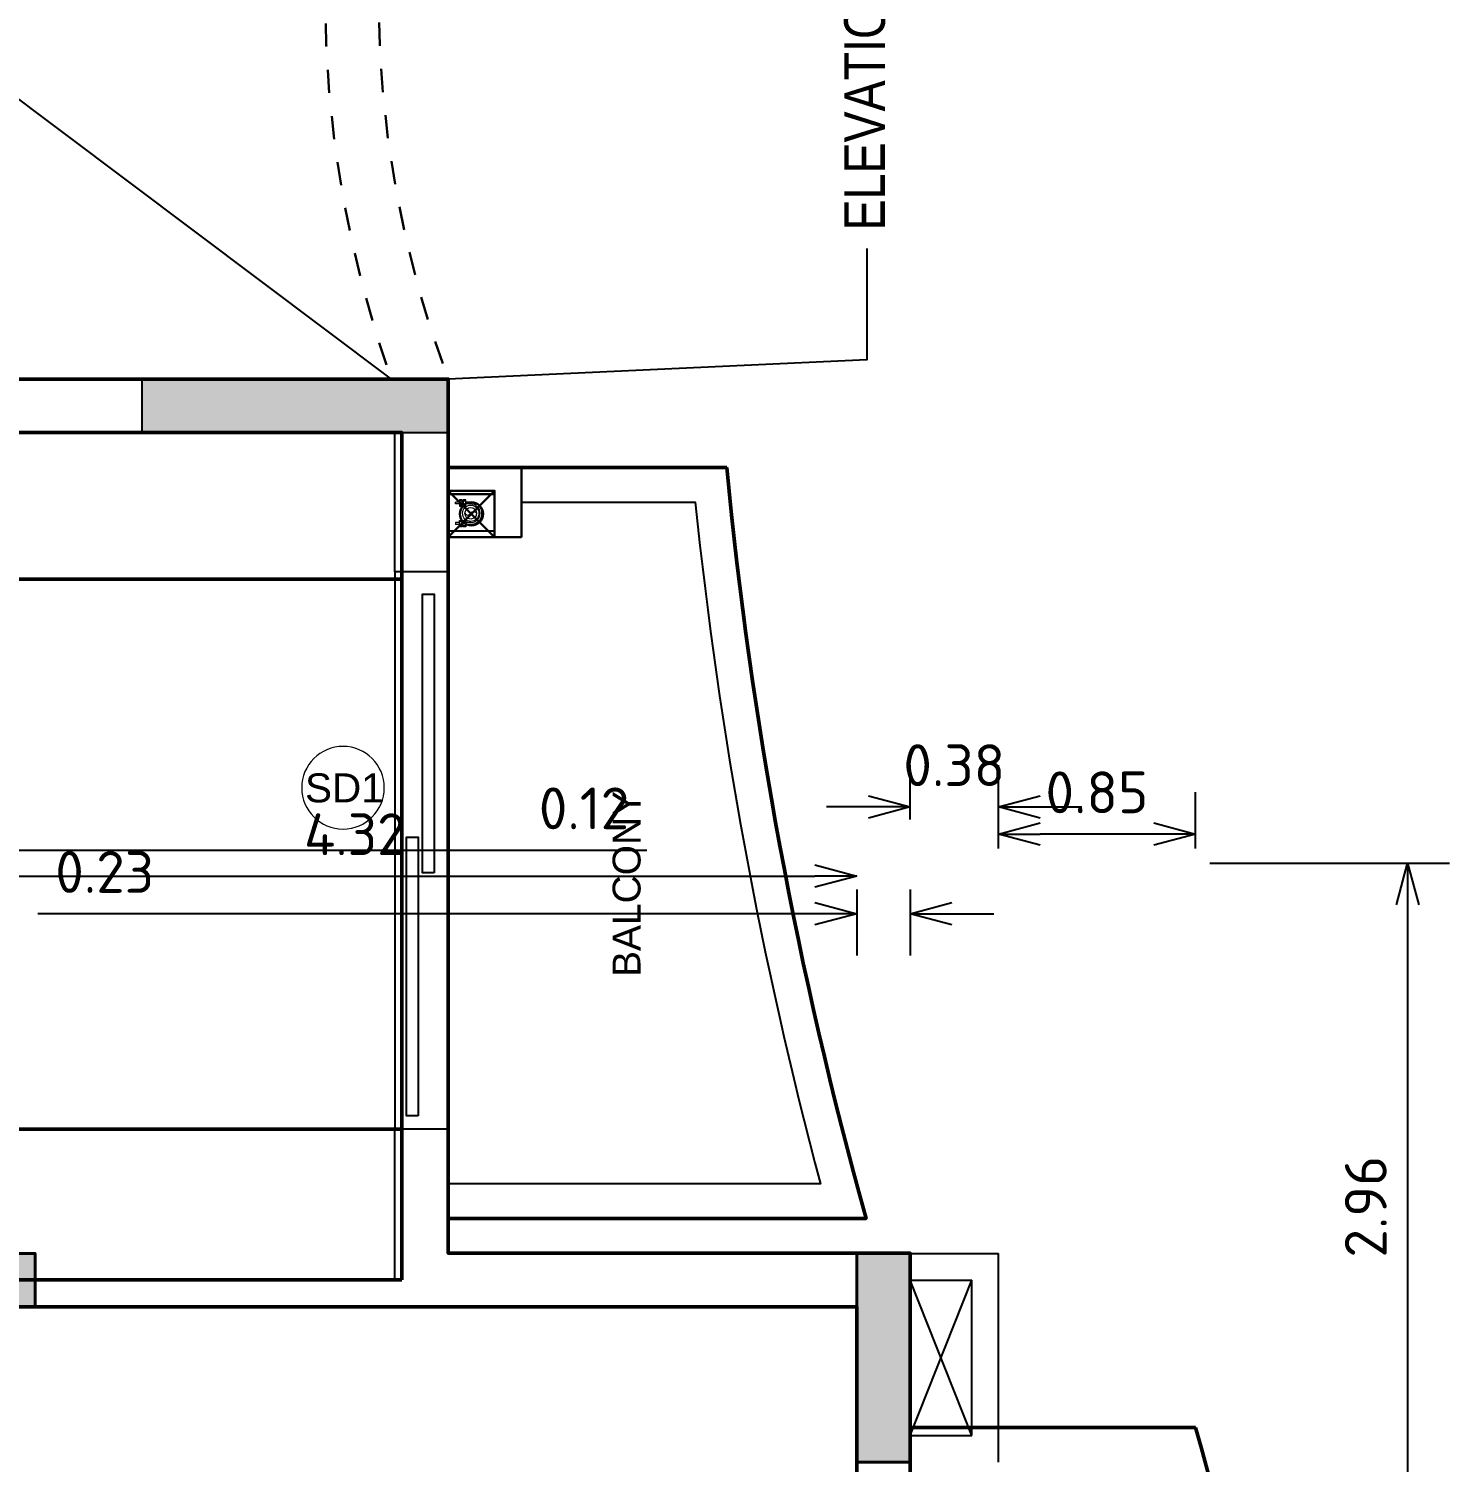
# Model space of a CAD drawing. Header units: inches. Extents: x 0 to 429, y 0 to 146.
# Drawn here: x 259.61 to 265.73, y 108.16 to 114.33 of the extents above; entities that cross this region are included whole.
import ezdxf
from ezdxf.enums import TextEntityAlignment as Align

# ---------------------------------------------------------------- set-up
doc = ezdxf.new("R2010")
doc.units = ezdxf.units.IN
doc.header["$MEASUREMENT"] = 0
doc.linetypes.add('Xr-4BHK-A-B-Typical-Sub$0$DASHED', pattern=[0.75, 0.5, -0.25])
doc.layers.get('DEFPOINTS').update_dxf_attribs({"lineweight": 18})
for name, color, linetype, lineweight in [('FLOOR01', 7, 'Continuous', 50), ('XR-4BHK-A-B-TYPICAL-SUB$0$CUTOUT', 6, 'Continuous', 30), ('XR-4BHK-A-B-TYPICAL-SUB$0$LINE ABOVE', 6, 'Xr-4BHK-A-B-Typical-Sub$0$DASHED', 30), ('XR-4BHK-A-B-TYPICAL-SUB$0$PIPE', 30, 'Continuous', 30), ('XR-4BHK-A-B-TYPICAL-SUB$0$TOWER-COL', 1, 'Continuous', 40), ('XR-4BHK-A-B-TYPICAL-SUB$0$TOWER-COL-HATCH', 9, 'Continuous', 5), ('XR-4BHK-A-B-TYPICAL-SUB$0$WALL', 7, 'Continuous', 30)]:
    doc.layers.add(name, color=color, linetype=linetype, lineweight=lineweight)
doc.layers.add('XR-4BHK-A-B-TYPICAL-SUB$0$1PL-SHAFT-PIPE', color=7, linetype='Continuous')
doc.layers.add('XR-4BHK-A-B-TYPICAL-SUB$0$ELE', color=4, linetype='Continuous')
doc.layers.add('XR-4BHK-A-B-TYPICAL-SUB$0$WATER SUPPLAY', color=7, linetype='Continuous', lineweight=0, true_color=0x00f000)
doc.styles.add('Sanvi Common', font='isocpeur.ttf')
doc.styles.add('Xr-4BHK-A-B-Typical-Sub$0$$0$DIM', font='arial.ttf', dxfattribs={"height": 4})
doc.styles.add('Xr-4BHK-A-B-Typical-Sub$0$$1$Standard', font='arial.ttf')
doc.styles.add('Xr-4BHK-A-B-Typical-Sub$0$DIM', font='arial.ttf')
doc.styles.add('Xr-4BHK-A-B-Typical-Sub$0$Standard', font='ARIALN.TTF')
doc.dimstyles.new('Sanvi Common', dxfattribs={"dimtxt": 0.18, "dimasz": 0.18, "dimexe": 0.18, "dimexo": 0.0625, "dimgap": 0.09, "dimtad": 1, "dimzin": 0, "dimdsep": 46, "dimtxsty": 'Sanvi Common', "dimblk": 'OPEN30', "dimcen": 0.09, "dimclrd": 68, "dimclre": 68, "dimclrt": 40, "dimadec": 0, "dimazin": 0, "dimtfac": 1, "dimtofl": 0, "dimtmove": 0, "dimatfit": 3, "dimldrblk": 'OPEN30', "dimfxl": 1, "dimtolj": 1, "dimtzin": 0, "dimarcsym": 0})

# ---------------------------------------------------------------- blocks, each defined once
blk = doc.blocks.new('Xr-4BHK-A-B-Typical-Sub$0$core typ')
at = {"layer": 'XR-4BHK-A-B-TYPICAL-SUB$0$ELE'}
blk.add_line((11405.5, 5500.2), (7010.9, 8800.4), dxfattribs=at)
at = {"layer": 'XR-4BHK-A-B-TYPICAL-SUB$0$LINE ABOVE'}
for radius, start, end in [(4917.5, 160.395, 199.60516), (4687.5, 159.39031, 200.60969)]:
    blk.add_arc((16037.9, 7150.2), radius, start, end, dxfattribs=at)
blk = doc.blocks.new('Xr-4BHK-A-B-Typical-Sub$0$RWP')
at = {"layer": 'XR-4BHK-A-B-TYPICAL-SUB$0$CUTOUT'}
for p, q in [((0, 200), (200, 0)), ((200, 200), (0, 0))]:
    blk.add_line(p, q, dxfattribs=at)
blk.add_lwpolyline([(0, 0), (200, 0), (200, 200), (0, 200)], close=True, dxfattribs=at)
at = {"layer": 'XR-4BHK-A-B-TYPICAL-SUB$0$ELE'}
for p, q in [((0, 200), (0, 0)), ((25, 200), (25, 0))]:
    blk.add_line(p, q, dxfattribs=at)
at = {"layer": 'XR-4BHK-A-B-TYPICAL-SUB$0$PIPE'}
blk.add_circle((100, 100), 50, dxfattribs=at)
at = {"layer": 'XR-4BHK-A-B-TYPICAL-SUB$0$WALL'}
for p, q in [((0, 315), (300.3, 315)), ((0, 200), (0, 315)), ((300.3, 0), (300.3, 315)), ((0, 200), (185.3, 200)), ((185.3, 0), (185.3, 200))]:
    blk.add_line(p, q, dxfattribs=at)
blk = doc.blocks.new('Xr-4BHK-A-B-Typical-Sub$0$$0$DOOR NO')
at = {"lineweight": 0}
blk.add_circle((0, 0), 10, dxfattribs=at)
at = {"style": 'Xr-4BHK-A-B-Typical-Sub$0$$0$DIM'}
blk.add_attdef('X1', text='', height=9, dxfattribs=at).set_placement((0, 0), align=Align.MIDDLE_CENTER)
blk = doc.blocks.new('_Open30')
at = {"color": 0, "linetype": 'ByBlock', "lineweight": -2}
for p, q in [((-1, 0.268), (0, 0)), ((0, 0), (-1, -0.268)), ((0, 0), (-1, 0))]:
    blk.add_line(p, q, dxfattribs=at)
blk = doc.blocks.new('*D359')
at = {"color": 68, "lineweight": -2, "transparency": 16777216}
for p, q in [((258.7342, 110.7477), (258.7342, 110.9767)), ((258.8492, 110.7477), (258.8492, 110.9767)), ((258.5542, 110.7967), (258.3742, 110.7967)), ((259.0292, 110.7967), (262.2692, 110.7967))]:
    blk.add_line(p, q, dxfattribs=at)
at = {"layer": 'DEFPOINTS', "color": 0, "transparency": 16777216}
for p in [(258.8492, 110.7967), (258.7342, 110.6852), (258.8492, 110.6852)]:
    blk.add_point(p, dxfattribs=at)
at = {"color": 68, "lineweight": -2, "transparency": 16777216, "xscale": 0.18, "yscale": 0.18, "zscale": 0.18}
blk.add_blockref('_Open30', (258.7342, 110.7967), dxfattribs=at)
at = {"color": 68, "lineweight": -2, "transparency": 16777216, "xscale": 0.18, "yscale": 0.18, "zscale": 0.18, "rotation": 180}
blk.add_blockref('_Open30', (258.8492, 110.7967), dxfattribs=at)
at = {"color": 40, "transparency": 16777216, "insert": (261.9992, 110.9767), "char_height": 0.18, "attachment_point": 5, "style": 'Sanvi Common'}
blk.add_mtext('\\A1;0.12', dxfattribs=at)
blk = doc.blocks.new('*D360')
at = {"color": 68, "lineweight": -2, "transparency": 16777216}
for p, q in [((258.8492, 110.7477), (258.8492, 110.8652)), ((259.0292, 110.6852), (262.9942, 110.6852)), ((263.1742, 110.627), (263.1742, 110.5052))]:
    blk.add_line(p, q, dxfattribs=at)
at = {"layer": 'DEFPOINTS', "color": 0, "transparency": 16777216}
for p in [(258.8492, 110.6852), (263.1742, 110.6895), (263.1742, 110.6852)]:
    blk.add_point(p, dxfattribs=at)
at = {"color": 68, "lineweight": -2, "transparency": 16777216, "xscale": 0.18, "yscale": 0.18, "zscale": 0.18, "rotation": 180}
blk.add_blockref('_Open30', (258.8492, 110.6852), dxfattribs=at)
at = {"color": 68, "lineweight": -2, "transparency": 16777216, "xscale": 0.18, "yscale": 0.18, "zscale": 0.18}
blk.add_blockref('_Open30', (263.1742, 110.6852), dxfattribs=at)
at = {"color": 40, "transparency": 16777216, "insert": (261.0117, 110.8652), "char_height": 0.18, "attachment_point": 5, "style": 'Sanvi Common'}
blk.add_mtext('\\A1;4.32', dxfattribs=at)
blk = doc.blocks.new('*D361')
at = {"color": 68, "lineweight": -2, "transparency": 16777216}
for p, q in [((263.1742, 110.627), (263.1742, 110.3427)), ((263.4042, 110.627), (263.4042, 110.3427)), ((262.9942, 110.5227), (259.6462, 110.5227)), ((263.5842, 110.5227), (263.7642, 110.5227))]:
    blk.add_line(p, q, dxfattribs=at)
at = {"layer": 'DEFPOINTS', "color": 0, "transparency": 16777216}
for p in [(263.1742, 110.6895), (263.4042, 110.6895), (263.4042, 110.5227)]:
    blk.add_point(p, dxfattribs=at)
at = {"color": 68, "lineweight": -2, "transparency": 16777216, "xscale": 0.18, "yscale": 0.18, "zscale": 0.18}
blk.add_blockref('_Open30', (263.1742, 110.5227), dxfattribs=at)
at = {"color": 68, "lineweight": -2, "transparency": 16777216, "xscale": 0.18, "yscale": 0.18, "zscale": 0.18, "rotation": 180}
blk.add_blockref('_Open30', (263.4042, 110.5227), dxfattribs=at)
at = {"color": 40, "transparency": 16777216, "insert": (259.9342, 110.7027), "char_height": 0.18, "attachment_point": 5, "style": 'Sanvi Common'}
blk.add_mtext('\\A1;0.23', dxfattribs=at)
blk = doc.blocks.new('*D380')
at = {"color": 68, "lineweight": -2, "transparency": 16777216}
for p, q in [((264.6957, 110.7413), (265.7268, 110.7413)), ((265.5468, 110.5613), (265.5468, 107.9613)), ((265.2623, 107.7813), (265.7268, 107.7813))]:
    blk.add_line(p, q, dxfattribs=at)
at = {"layer": 'DEFPOINTS', "color": 0, "transparency": 16777216}
for p in [(264.6332, 110.7413), (265.1998, 107.7813), (265.5468, 107.7813)]:
    blk.add_point(p, dxfattribs=at)
at = {"color": 68, "lineweight": -2, "transparency": 16777216, "xscale": 0.18, "yscale": 0.18, "zscale": 0.18}
for p, rotation in [((265.5468, 110.7413), 90), ((265.5468, 107.7813), 270)]:
    blk.add_blockref('_Open30', p, dxfattribs=dict(at, rotation=rotation))
at = {"color": 40, "transparency": 16777216, "insert": (265.3668, 109.2613), "char_height": 0.18, "attachment_point": 5, "rotation": 90, "style": 'Sanvi Common'}
blk.add_mtext('\\A1;2.96', dxfattribs=at)
blk = doc.blocks.new('*D384')
at = {"color": 68, "lineweight": -2, "transparency": 16777216}
for p, q in [((263.7842, 110.8038), (263.7842, 111.0457)), ((264.6332, 110.8038), (264.6332, 111.0457)), ((264.4532, 110.8657), (263.9642, 110.8657))]:
    blk.add_line(p, q, dxfattribs=at)
at = {"layer": 'DEFPOINTS', "color": 0, "transparency": 16777216}
for p in [(263.7842, 110.8657), (263.7842, 110.7413), (264.6332, 110.7413)]:
    blk.add_point(p, dxfattribs=at)
at = {"color": 68, "lineweight": -2, "transparency": 16777216, "xscale": 0.18, "yscale": 0.18, "zscale": 0.18, "rotation": 180}
blk.add_blockref('_Open30', (263.7842, 110.8657), dxfattribs=at)
at = {"color": 68, "lineweight": -2, "transparency": 16777216, "xscale": 0.18, "yscale": 0.18, "zscale": 0.18}
blk.add_blockref('_Open30', (264.6332, 110.8657), dxfattribs=at)
at = {"color": 40, "transparency": 16777216, "insert": (264.2087, 111.0457), "char_height": 0.18, "attachment_point": 5, "style": 'Sanvi Common'}
blk.add_mtext('\\A1;0.85', dxfattribs=at)
blk = doc.blocks.new('*D385')
at = {"color": 68, "lineweight": -2, "transparency": 16777216}
for p, q in [((263.4042, 110.9282), (263.4042, 111.1625)), ((263.7842, 110.8038), (263.7842, 111.1625)), ((263.2242, 110.9825), (263.0442, 110.9825)), ((263.9642, 110.9825), (264.1442, 110.9825))]:
    blk.add_line(p, q, dxfattribs=at)
at = {"layer": 'DEFPOINTS', "color": 0, "transparency": 16777216}
for p in [(263.4042, 110.9825), (263.4042, 110.8657), (263.7842, 110.7413)]:
    blk.add_point(p, dxfattribs=at)
at = {"color": 68, "lineweight": -2, "transparency": 16777216, "xscale": 0.18, "yscale": 0.18, "zscale": 0.18}
blk.add_blockref('_Open30', (263.4042, 110.9825), dxfattribs=at)
at = {"color": 68, "lineweight": -2, "transparency": 16777216, "xscale": 0.18, "yscale": 0.18, "zscale": 0.18, "rotation": 180}
blk.add_blockref('_Open30', (263.7842, 110.9825), dxfattribs=at)
at = {"color": 40, "transparency": 16777216, "insert": (263.5942, 111.1625), "char_height": 0.18, "attachment_point": 5, "style": 'Sanvi Common'}
blk.add_mtext('\\A1;0.38', dxfattribs=at)
blk = doc.blocks.new('Xr-4BHK-A-B-Typical-Sub$0$REV.CO.')
at = {"layer": 'XR-4BHK-A-B-TYPICAL-SUB$0$TOWER-COL-HATCH'}
for points in [[(447851.1, 9750.2), (447851.1, 10650.2), (447621.1, 10650.2), (447621.1, 9750.2)], [(452291.1, 9980.2), (451391.1, 9980.2), (451391.1, 9750.2), (452291.1, 9750.2)]]:
    blk.add_hatch(color=256, dxfattribs=at).paths.add_polyline_path(points)
at = {"layer": 'XR-4BHK-A-B-TYPICAL-SUB$0$TOWER-COL'}
for points in [[(447851.1, 10650.2), (447621.1, 10650.2), (447621.1, 9750.2), (447851.1, 9750.2)], [(451391.1, 9980.2), (451391.1, 9750.2), (452291.1, 9750.2), (452291.1, 9980.2)]]:
    blk.add_lwpolyline(points, close=True, dxfattribs=at)
blk = doc.blocks.new('Xr-4BHK-A-B-Typical-Sub$0$CI50')
at = {"layer": 'XR-4BHK-A-B-TYPICAL-SUB$0$WATER SUPPLAY', "ltscale": 100}
for p, q in [((-53.2, 2), (-53.2, 13.5)), ((-48.3, 35), (-48.3, 13.5)), ((-48.3, 2), (-48.3, -2)), ((-40.3, 35), (-40.3, 13.5)), ((-40.3, 2), (-40.3, -2)), ((-35.4, 2), (-35.4, 13.5)), ((35.4, 2), (35.4, 13.5)), ((40.3, 35), (40.3, 13.5)), ((40.3, 2), (40.3, -2)), ((48.3, 35), (48.3, 13.5)), ((48.3, 2), (48.3, -2)), ((53.2, 2), (53.2, 13.5)), ((-53.2, -13.5), (-53.2, -2)), ((-48.3, -13.5), (-48.3, -30.6)), ((-48.3, -14.8), (-48.3, -30.6)), ((-40.3, -30.6), (-48.3, -30.6)), ((-40.3, -13.5), (-40.3, -30.6)), ((-40.3, -14.8), (-40.3, -30.6)), ((-35.4, -13.5), (-35.4, -2)), ((35.4, -13.5), (35.4, -2)), ((40.3, -13.5), (40.3, -30.6)), ((40.3, -14.8), (40.3, -30.6)), ((40.3, -30.6), (48.3, -30.6)), ((48.3, -13.5), (48.3, -30.6)), ((48.3, -14.8), (48.3, -30.6)), ((53.2, -13.5), (53.2, -2))]:
    blk.add_line(p, q, dxfattribs=at)
at = {"layer": 'XR-4BHK-A-B-TYPICAL-SUB$0$WATER SUPPLAY', "ltscale": 100, "elevation": 0}
for points in [[(-57.9, 2), (-30.9, 2), (-30.9, 13.5), (-57.9, 13.5)], [(57.9, 2), (30.9, 2), (30.9, 13.5), (57.9, 13.5)], [(-57.9, -13.5), (-30.9, -13.5), (-30.9, -2), (-57.9, -2)], [(57.9, -13.5), (30.9, -13.5), (30.9, -2), (57.9, -2)]]:
    blk.add_lwpolyline(points, close=True, dxfattribs=at)
at = {"layer": 'XR-4BHK-A-B-TYPICAL-SUB$0$WATER SUPPLAY', "ltscale": 100}
for radius in [35, 25]:
    blk.add_circle((0, 35), radius, dxfattribs=at)
for centre, radius, start, end in [((0, 35), 48.3, 0, 180), ((0, 35), 40.3, 360, 180), ((6.9, 47.5), 14.3, 119.0199, 240.9801), ((-6.9, 22.5), 14.3, 299.0199, 60.9801)]:
    blk.add_arc(centre, radius, start, end, dxfattribs=at)
blk = doc.blocks.new('Xr-4BHK-A-B-Typical-Sub$0$A$C2521575D')
at = {"layer": 'XR-4BHK-A-B-TYPICAL-SUB$0$1PL-SHAFT-PIPE', "rotation": 270}
blk.add_blockref('Xr-4BHK-A-B-Typical-Sub$0$CI50', (30175.7, 13956.9), dxfattribs=at)

msp = doc.modelspace()

# ---------------------------------------------------------------- hatches: boundary and pattern name
msp.add_hatch(color=256).paths.add_polyline_path([(261.4143, 112.5951), (261.4143, 112.8251), (260.0943, 112.8251), (260.0943, 112.5951)])

# ---------------------------------------------------------------- linework, layer by layer
for p, q in [((256.7747, 112.8251), (261.4142, 112.8251)), ((261.4142, 111.9951), (261.4142, 112.8251)), ((256.5447, 112.5951), (261.1842, 112.5951)), ((261.1842, 111.9951), (261.1842, 112.5951)), ((261.4142, 111.9951), (261.1842, 111.9951)), ((261.1842, 111.9951), (261.1842, 109.5951)), ((261.4142, 111.9951), (261.4142, 109.5951)), ((261.1842, 108.9451), (261.1842, 109.5951)), ((261.4142, 109.5951), (261.1842, 109.5951)), ((261.4142, 109.0601), (261.4142, 109.5951)), ((261.4142, 109.0601), (263.7842, 109.0601)), ((263.7842, 108.1601), (263.7842, 109.0601)), ((258.7342, 108.9451), (261.1842, 108.9451)), ((261.1842, 108.9451), (261.1842, 108.9451)), ((263.4042, 108.9451), (263.6692, 108.9451)), ((263.4042, 108.2751), (263.6692, 108.9451)), ((263.6692, 108.2751), (263.4042, 108.9451)), ((263.6692, 108.2751), (263.6692, 108.9451)), ((258.8492, 108.8301), (263.1742, 108.8301)), ((263.1742, 107.9801), (263.1742, 108.8301)), ((263.4042, 108.2751), (263.6692, 108.2751))]:
    msp.add_line(p, q)
msp.add_lwpolyline([(263.2177, 113.3882), (263.2177, 112.9077), (261.4142, 112.8251)])
for points in [[(261.4143, 112.5951), (261.4143, 112.8251), (260.0943, 112.8251), (260.0943, 112.5951)], [(261.3535, 110.6988), (261.3035, 110.6988), (261.3035, 111.8988), (261.3535, 111.8988)], [(261.2842, 109.6529), (261.2342, 109.6529), (261.2342, 110.8529), (261.2842, 110.8529)]]:
    msp.add_lwpolyline(points, close=True)
for points in [[(261.7292, 112.4451), (262.6144, 112.4451, 0.043981), (263.2142, 109.2101), (261.4142, 109.2101)], [(261.7292, 112.2951), (262.4786, 112.2951, 0.039559), (263.0179, 109.3601), (261.4142, 109.3601)], [(264.0042, 105.3501), (265.1998, 105.3501, 0.044618), (264.6332, 108.3101), (263.7842, 108.3101)]]:
    msp.add_lwpolyline(points, format="xyb")
at = {"layer": 'FLOOR01', "color": 181}
msp.add_lwpolyline([(259.3792, 98.1104), (263.7842, 98.1104), (263.7842, 103.9704), (263.4042, 103.9704), (263.4042, 109.0604), (261.4142, 109.0604), (261.4142, 112.8254), (256.7747, 112.8254)], dxfattribs=at)
at = {"layer": 'FLOOR01', "color": 230}
msp.add_lwpolyline([(259.3792, 98.1104), (263.7842, 98.1104), (263.7842, 103.9704), (263.4042, 103.9704), (263.4042, 109.0604), (261.4142, 109.0604), (261.4142, 112.8254), (256.7747, 112.8254)], dxfattribs=at)
at = {"layer": 'FLOOR01', "color": 150}
for points in [[(261.215, 108.9454), (255.255, 108.9454), (255.255, 112.5954), (261.215, 112.5954)], [(258.8492, 108.8304), (263.1742, 108.8304), (263.1742, 105.5854), (258.8492, 105.5854)]]:
    msp.add_lwpolyline(points, close=True, dxfattribs=at)
at = {"layer": 'FLOOR01', "color": 35}
for points in [[(262.6144, 112.4454), (261.4142, 112.4454), (261.4142, 109.2104), (263.2142, 109.2104, -0.043981)], [(264.6332, 108.3104), (263.4042, 108.3104), (263.4042, 105.3504), (265.1998, 105.3504, 0.044618)]]:
    msp.add_lwpolyline(points, format="xyb", close=True, dxfattribs=at)
at = {"layer": 'FLOOR01', "color": 103}
msp.add_lwpolyline([(258.7301, 109.5952), (261.215, 109.5952), (261.215, 111.9635), (258.7301, 111.9635)], close=True, dxfattribs=at)

# ---------------------------------------------------------------- block references
at = {"xscale": 0.001, "yscale": 0.001, "zscale": 0.001}
for name, p in [('Xr-4BHK-A-B-Typical-Sub$0$A$C2521575D', (231.3004, 98.2906)), ('Xr-4BHK-A-B-Typical-Sub$0$core typ', (249.7638, 107.3248))]:
    msp.add_blockref(name, p, dxfattribs=at)
at = {"yscale": 0.001, "zscale": 0.001}
for name, p, xscale, rotation in [('Xr-4BHK-A-B-Typical-Sub$0$REV.CO.', (711.0253, 118.8103), 0.001, 180), ('Xr-4BHK-A-B-Typical-Sub$0$RWP', (261.4142, 112.1449), -0.001, 270)]:
    msp.add_blockref(name, p, dxfattribs=dict(at, xscale=xscale, rotation=rotation))
ref = msp.add_blockref('Xr-4BHK-A-B-Typical-Sub$0$$0$DOOR NO', (260.961, 111.0655), dxfattribs=dict(xscale=-0.01778, yscale=0.01777999999999997, zscale=0.01778, rotation=180))
ref.add_attrib('X1', 'SD1', dxfattribs={"height": 0.125, "style": 'Xr-4BHK-A-B-Typical-Sub$0$$1$Standard'}).set_placement((260.9669, 111.065), align=Align.MIDDLE_CENTER)

# ---------------------------------------------------------------- texts
for s, height, style, p in [('ELEVATION FEATURE AS/DETAILS', 0.175, 'Xr-4BHK-A-B-Typical-Sub$0$Standard', (263.2951, 113.4657)), (' BALCONY', 0.12, 'Xr-4BHK-A-B-Typical-Sub$0$DIM', (262.2425, 110.2039))]:
    msp.add_text(s, height=height, rotation=90, dxfattribs=dict(style=style)).set_placement(p)

# ---------------------------------------------------------------- dimensions: what is measured, and where the dimension line sits
at = {"color": 2}
for base, p1, p2, picture, middle in [((263.4042, 110.9825), (263.7842, 110.7413), (263.4042, 110.8657), '*D385', (263.5942, 110.9825)), ((258.8492284738, 110.7967297665), (258.7342284738, 110.6851638419), (258.8492284738, 110.6851638419), '*D359', (261.9992284738, 110.7967297665)), ((263.4042, 110.5227), (263.1742, 110.6895), (263.4042, 110.6895), '*D361', (259.9342, 110.5227))]:
    dim = msp.add_linear_dim(base=base, p1=p1, p2=p2, dimstyle='Sanvi Common', dxfattribs=at)
    dim.commit()
    dim.dimension.update_dxf_attribs({"geometry": picture, "text_midpoint": middle, "dimtype": 160})
for base, p1, p2, picture, middle in [((263.7842, 110.8657), (264.6332, 110.7413), (263.7842, 110.7413), '*D384', (264.2087, 111.0457)), ((263.17422, 110.68516), (258.84923, 110.68516), (263.17422, 110.68947), '*D360', (261.01172, 110.86516))]:
    dim = msp.add_linear_dim(base=base, p1=p1, p2=p2, dimstyle='Sanvi Common', dxfattribs=at)
    dim.commit()
    dim.dimension.update_dxf_attribs({"geometry": picture, "text_midpoint": middle})
dim = msp.add_linear_dim(base=(265.5468, 107.7813), p1=(264.6332, 110.7413), p2=(265.1998, 107.7813), angle=90, dimstyle='Sanvi Common', dxfattribs=at)
dim.commit()
dim.dimension.update_dxf_attribs({"geometry": '*D380', "text_midpoint": (265.3668, 109.2613)})

doc.saveas('drawing.dxf')
